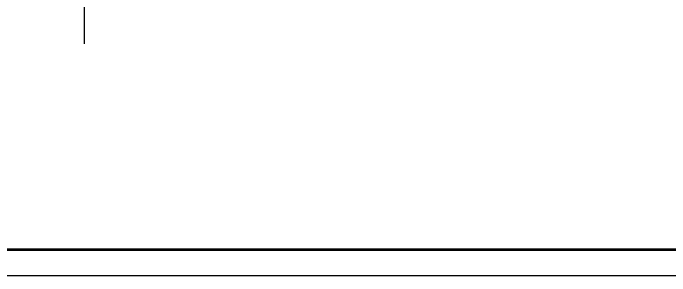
# Model space of a CAD drawing. Extents: x 3002737 to 4077523, y -995787 to -7267.
# Drawn here: x 3212519 to 3237487, y -817587 to -807601 of the extents above; entities that cross this region are included whole.
import ezdxf

# ---------------------------------------------------------------- set-up
doc = ezdxf.new("R2010")
doc.units = 0
doc.header["$LTSCALE"] = 1000
doc.header["$MEASUREMENT"] = 0
doc.layers.add('!!电气', color=1, linetype='CONTINUOUS')
doc.layers.add('yichutu', color=7, linetype='CONTINUOUS', true_color=0xffffff, plot=False)
doc.layers.add('图框', color=147, linetype='CONTINUOUS', lineweight=20)

# ---------------------------------------------------------------- blocks, each defined once
blk = doc.blocks.new('A$C100F5A36')
at = {"layer": '!!电气', "color": 1}
blk.add_line((11802, -20882), (11802, -18779), dxfattribs=at)

msp = doc.modelspace()

# ---------------------------------------------------------------- block references
at = {"layer": '!!电气'}
msp.add_blockref('A$C100F5A36', (3203435, -787886.6), dxfattribs=at)

# ---------------------------------------------------------------- next in the draw order: linework, layer by layer
at = {"layer": 'yichutu', "color": 7, "true_color": 0xffffff}
msp.add_lwpolyline([(3200935, -817586.6), (3200935, -758186.6), (3285035, -758186.6), (3285035, -817586.6)], close=True, dxfattribs=at)
at = {"layer": '图框'}
msp.add_lwpolyline([(3200935, -758186.6), (3285035, -758186.6), (3285035, -817586.6), (3200935, -817586.6)], close=True, dxfattribs=at)
msp.add_lwpolyline([(3200935, -758186.6), (3285035, -758186.6), (3285035, -817586.6), (3200935, -817586.6)], close=True, dxfattribs=at)
at = {"layer": '图框', "const_width": 100}
msp.add_lwpolyline([(3284035, -816586.6), (3284035, -759186.6), (3203435, -759186.6), (3203435, -816586.6)], close=True, dxfattribs=at)

doc.saveas('drawing.dxf')
